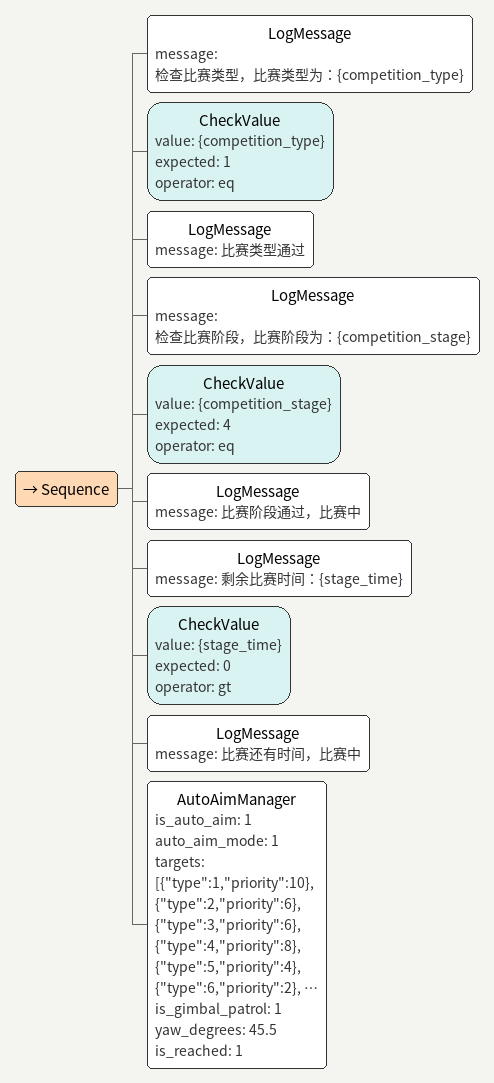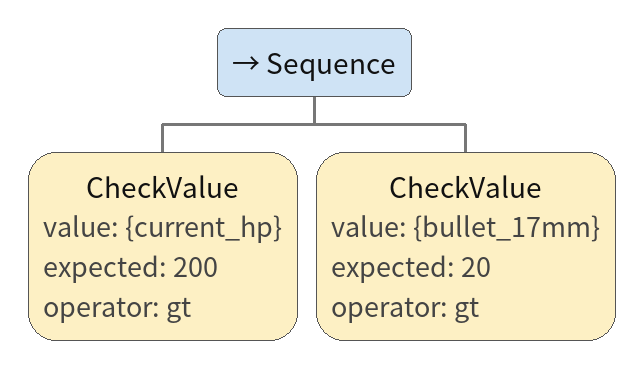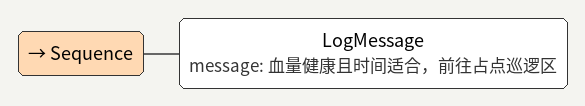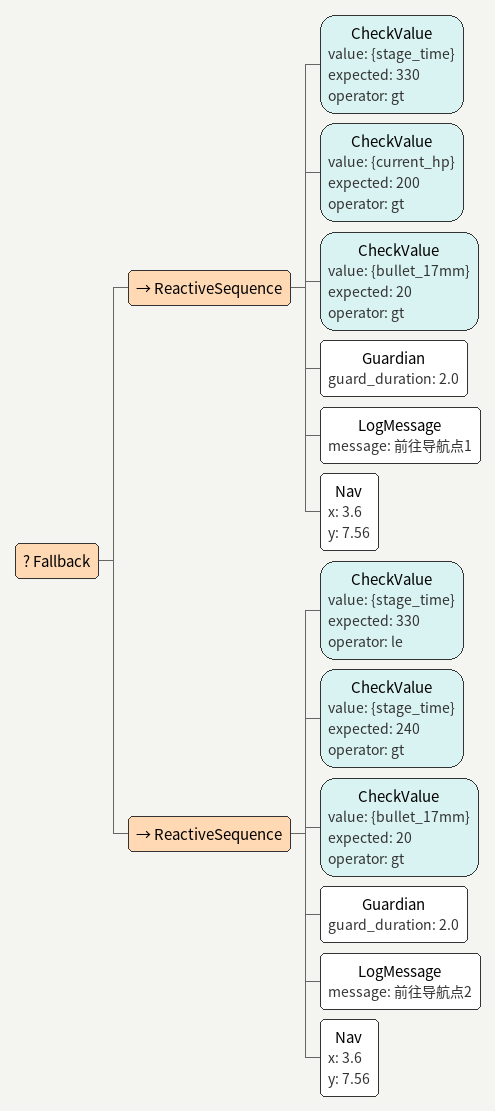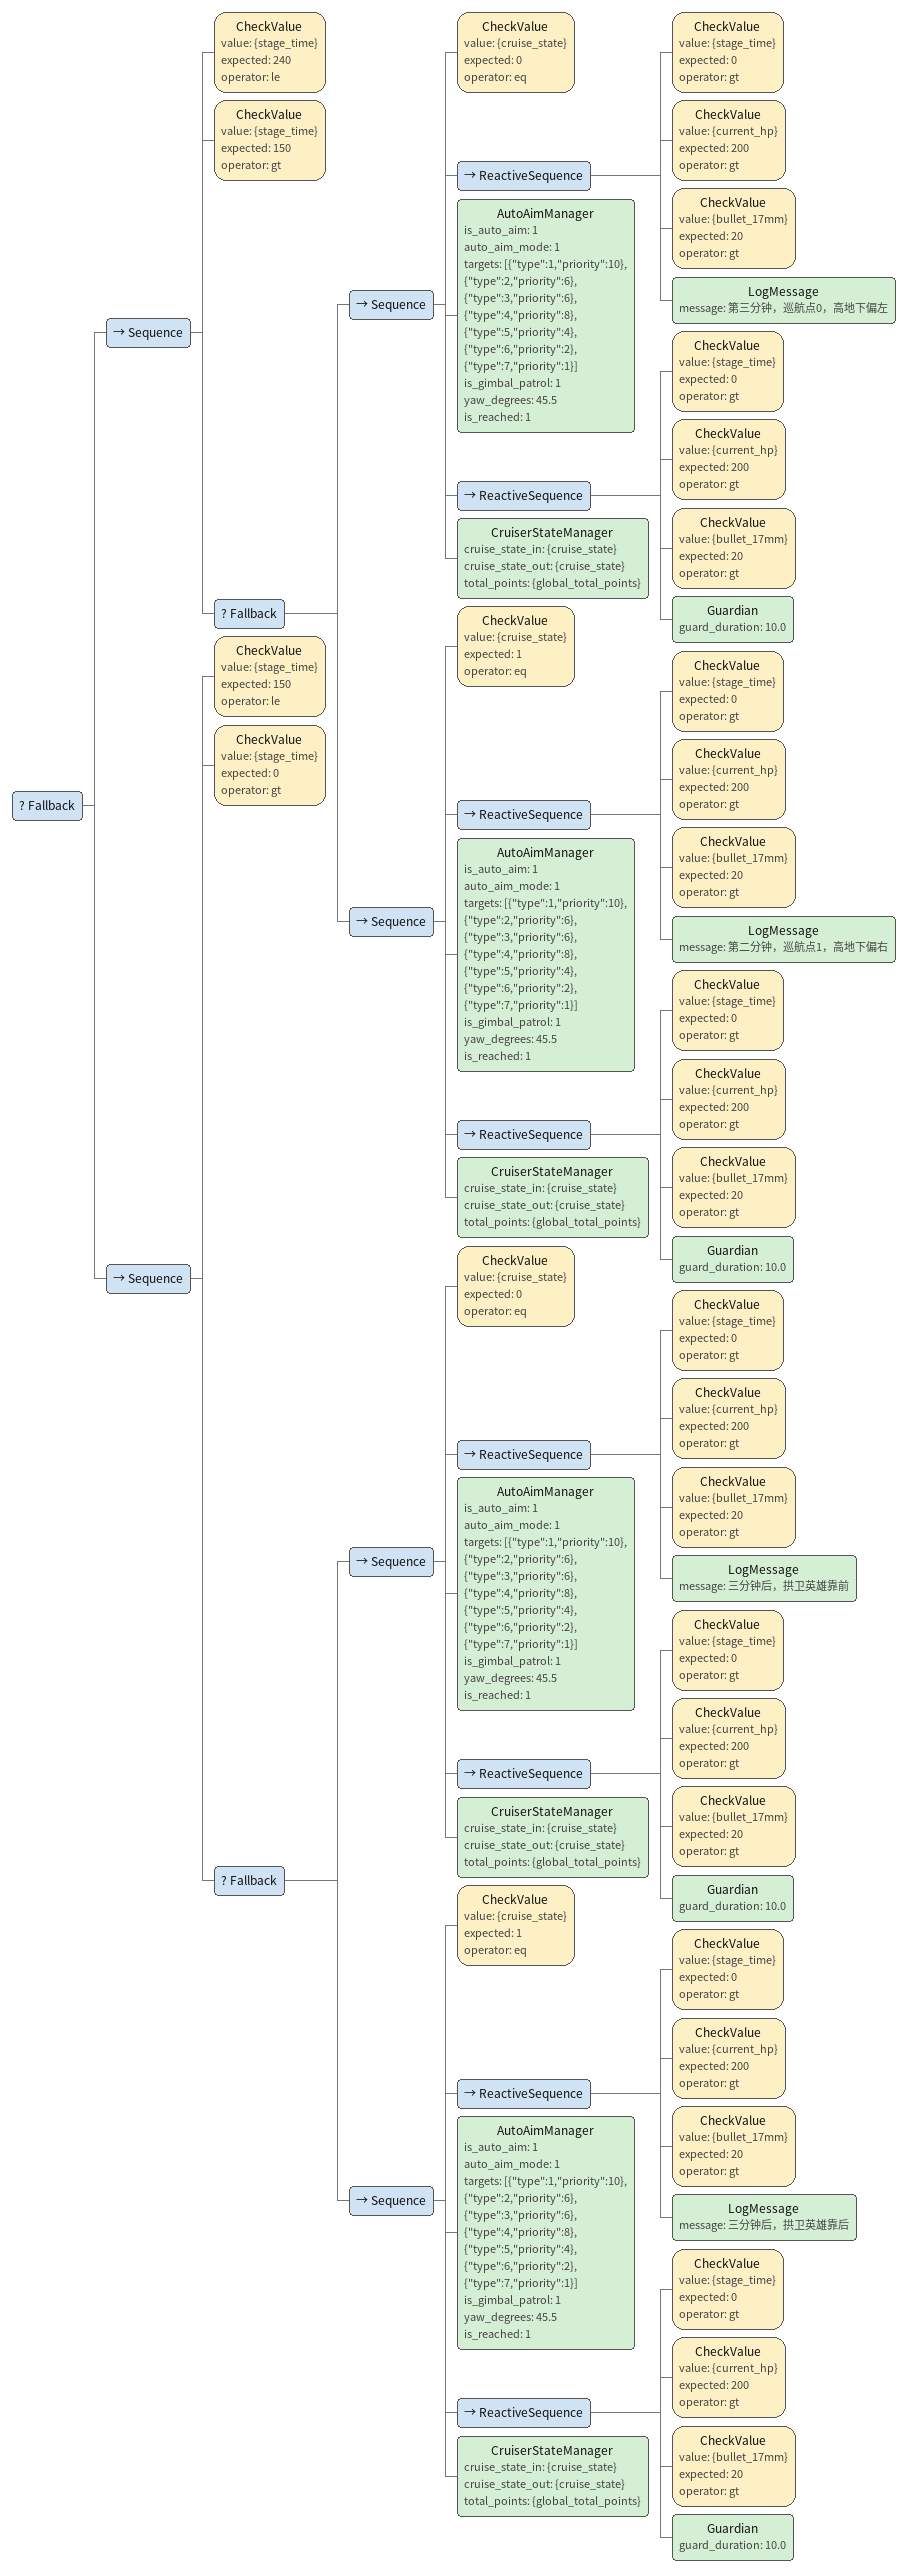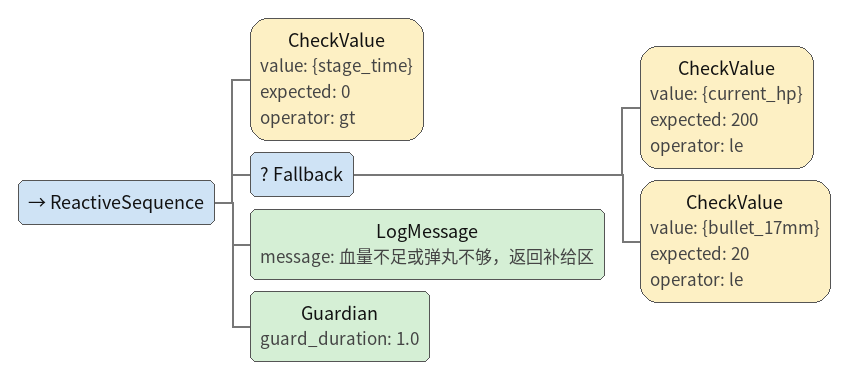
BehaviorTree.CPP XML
<Sequence>
    <!-- 比赛类型检查 -->
    <LogMessage message="检查比赛类型，比赛类型为：{competition_type}"/>
    <CheckValue value="{competition_type}" expected="1" operator="eq"/>
    <LogMessage message="比赛类型通过"/>

    <!-- 比赛阶段检查 -->
    <LogMessage message="检查比赛阶段，比赛阶段为：{competition_stage}"/>
    <CheckValue value="{competition_stage}" expected="4" operator="eq"/>
    <LogMessage message="比赛阶段通过，比赛中"/>
    <!-- 剩余时间检查 -->
    <LogMessage message="剩余比赛时间：{stage_time}"/>
    <CheckValue value="{stage_time}" expected="0" operator="gt"/>
    <LogMessage message="比赛还有时间，比赛中"/>
    <AutoAimManager is_auto_aim="1" auto_aim_mode="1" targets="[{&quot;type&quot;:1,&quot;priority&quot;:10},                                       {&quot;type&quot;:2,&quot;priority&quot;:6},                                       {&quot;type&quot;:3,&quot;priority&quot;:6},                                       {&quot;type&quot;:4,&quot;priority&quot;:8},                                       {&quot;type&quot;:5,&quot;priority&quot;:4},                                       {&quot;type&quot;:6,&quot;priority&quot;:2},                                       {&quot;type&quot;:7,&quot;priority&quot;:1}]" is_gimbal_patrol="1" yaw_degrees="45.5" is_reached="1"/>
</Sequence>

<Sequence>
    <CheckValue value="{current_hp}" expected="200" operator="gt"/>
    <CheckValue value="{bullet_17mm}" expected="20" operator="gt"/>
</Sequence>

<Sequence>
    <LogMessage message="血量健康且时间适合，前往占点巡逻区"/>
</Sequence>

<Fallback>
    <!-- 血量高 且 时间在第一分半 -->
    <ReactiveSequence>
        <CheckValue value="{stage_time}" expected="330" operator="gt"/>
        <CheckValue value="{current_hp}" expected="200" operator="gt"/>
        <CheckValue value="{bullet_17mm}" expected="20" operator="gt"/>
        <Guardian guard_duration="2.0"/>
        <LogMessage message="前往导航点1"/>
        <Nav x="3.6" y="7.56"/>
    </ReactiveSequence>

    <!-- 血量高 且 时间在第二分半 -->
    <ReactiveSequence>
        <CheckValue value="{stage_time}" expected="330" operator="le"/>
        <CheckValue value="{stage_time}" expected="240" operator="gt"/>
        <CheckValue value="{bullet_17mm}" expected="20" operator="gt"/>
        <Guardian guard_duration="2.0"/>
        <LogMessage message="前往导航点2"/>
        <Nav x="3.6" y="7.56"/>
    </ReactiveSequence>
</Fallback>

<Fallback>
    <!-- 血量高 且 时间在第三个一分半 -->
    <Sequence>
        <CheckValue value="{stage_time}" expected="240" operator="le"/>
        <CheckValue value="{stage_time}" expected="150" operator="gt"/>
        <Fallback> <!-- 状态机的每一状态检查不通过返回false就进入下一状态 -->
            <!-- 巡航点0:高地下偏左 x="2.47" y="10.6" -->
            <Sequence>
                <CheckValue value="{cruise_state}" expected="0" operator="eq"/>
                <ReactiveSequence>
                    <CheckValue value="{stage_time}" expected="0" operator="gt"/>
                    <CheckValue value="{current_hp}" expected="200" operator="gt"/>
                    <CheckValue value="{bullet_17mm}" expected="20" operator="gt"/>
                    <LogMessage message="第三分钟，巡航点0，高地下偏左"/>
                </ReactiveSequence>
                <AutoAimManager is_auto_aim="1" auto_aim_mode="1" targets="[{&quot;type&quot;:1,&quot;priority&quot;:10},                                                           {&quot;type&quot;:2,&quot;priority&quot;:6},                                                           {&quot;type&quot;:3,&quot;priority&quot;:6},                                                           {&quot;type&quot;:4,&quot;priority&quot;:8},                                                           {&quot;type&quot;:5,&quot;priority&quot;:4},                                                           {&quot;type&quot;:6,&quot;priority&quot;:2},                                                           {&quot;type&quot;:7,&quot;priority&quot;:1}]" is_gimbal_patrol="1" yaw_degrees="45.5" is_reached="1"/>
                <ReactiveSequence>
                    <CheckValue value="{stage_time}" expected="0" operator="gt"/>
                    <CheckValue value="{current_hp}" expected="200" operator="gt"/>
                    <CheckValue value="{bullet_17mm}" expected="20" operator="gt"/>
                    <Guardian guard_duration="10.0"/>
                </ReactiveSequence>
                <CruiserStateManager cruise_state_in="{cruise_state}" cruise_state_out="{cruise_state}" total_points="{global_total_points}"/>
            </Sequence>

            <!-- 巡航点1:高地下偏右 x="3.6" y="7.56" -->
            <Sequence>
                <CheckValue value="{cruise_state}" expected="1" operator="eq"/>
                <ReactiveSequence>
                    <CheckValue value="{stage_time}" expected="0" operator="gt"/>
                    <CheckValue value="{current_hp}" expected="200" operator="gt"/>
                    <CheckValue value="{bullet_17mm}" expected="20" operator="gt"/>
                    <LogMessage message="第二分钟，巡航点1，高地下偏右"/>
                </ReactiveSequence>
                <AutoAimManager is_auto_aim="1" auto_aim_mode="1" targets="[{&quot;type&quot;:1,&quot;priority&quot;:10},                                                           {&quot;type&quot;:2,&quot;priority&quot;:6},                                                           {&quot;type&quot;:3,&quot;priority&quot;:6},                                                           {&quot;type&quot;:4,&quot;priority&quot;:8},                                                           {&quot;type&quot;:5,&quot;priority&quot;:4},                                                           {&quot;type&quot;:6,&quot;priority&quot;:2},                                                           {&quot;type&quot;:7,&quot;priority&quot;:1}]" is_gimbal_patrol="1" yaw_degrees="45.5" is_reached="1"/>
                <ReactiveSequence>
                    <CheckValue value="{stage_time}" expected="0" operator="gt"/>
                    <CheckValue value="{current_hp}" expected="200" operator="gt"/>
                    <CheckValue value="{bullet_17mm}" expected="20" operator="gt"/>
                    <Guardian guard_duration="10.0"/>
                </ReactiveSequence>
                <CruiserStateManager cruise_state_in="{cruise_state}" cruise_state_out="{cruise_state}" total_points="{global_total_points}"/>
            </Sequence>
        </Fallback>
    </Sequence>

    <!-- 血量高 且 时间在第三分钟后 -->
    <Sequence>
        <CheckValue value="{stage_time}" expected="150" operator="le"/>
        <CheckValue value="{stage_time}" expected="0" operator="gt"/>
        <Fallback> <!-- 状态机的每一状态检查不通过返回false就进入下一状态 -->
            <!-- 巡航点0:拱卫英雄靠前 x="2.47" y="10.6" -->
            <Sequence>
                <CheckValue value="{cruise_state}" expected="0" operator="eq"/>
                <ReactiveSequence>
                    <CheckValue value="{stage_time}" expected="0" operator="gt"/>
                    <CheckValue value="{current_hp}" expected="200" operator="gt"/>
                    <CheckValue value="{bullet_17mm}" expected="20" operator="gt"/>
                    <LogMessage message="三分钟后，拱卫英雄靠前"/>
                </ReactiveSequence>
                <AutoAimManager is_auto_aim="1" auto_aim_mode="1" targets="[{&quot;type&quot;:1,&quot;priority&quot;:10},                                                           {&quot;type&quot;:2,&quot;priority&quot;:6},                                                           {&quot;type&quot;:3,&quot;priority&quot;:6},                                                           {&quot;type&quot;:4,&quot;priority&quot;:8},                                                           {&quot;type&quot;:5,&quot;priority&quot;:4},                                                           {&quot;type&quot;:6,&quot;priority&quot;:2},                                                           {&quot;type&quot;:7,&quot;priority&quot;:1}]" is_gimbal_patrol="1" yaw_degrees="45.5" is_reached="1"/>
                <ReactiveSequence>
                    <CheckValue value="{stage_time}" expected="0" operator="gt"/>
                    <CheckValue value="{current_hp}" expected="200" operator="gt"/>
                    <CheckValue value="{bullet_17mm}" expected="20" operator="gt"/>
                    <Guardian guard_duration="10.0"/>
                </ReactiveSequence>
                <CruiserStateManager cruise_state_in="{cruise_state}" cruise_state_out="{cruise_state}" total_points="{global_total_points}"/>
            </Sequence>

            <!-- 巡航点1:拱卫英雄靠后 x="3.6" y="7.56" -->
            <Sequence>
                <CheckValue value="{cruise_state}" expected="1" operator="eq"/>
                <ReactiveSequence>
                    <CheckValue value="{stage_time}" expected="0" operator="gt"/>
                    <CheckValue value="{current_hp}" expected="200" operator="gt"/>
                    <CheckValue value="{bullet_17mm}" expected="20" operator="gt"/>
                    <LogMessage message="三分钟后，拱卫英雄靠后"/>
                </ReactiveSequence>
                <AutoAimManager is_auto_aim="1" auto_aim_mode="1" targets="[{&quot;type&quot;:1,&quot;priority&quot;:10},                                                           {&quot;type&quot;:2,&quot;priority&quot;:6},                                                           {&quot;type&quot;:3,&quot;priority&quot;:6},                                                           {&quot;type&quot;:4,&quot;priority&quot;:8},                                                           {&quot;type&quot;:5,&quot;priority&quot;:4},                                                           {&quot;type&quot;:6,&quot;priority&quot;:2},                                                           {&quot;type&quot;:7,&quot;priority&quot;:1}]" is_gimbal_patrol="1" yaw_degrees="45.5" is_reached="1"/>
                <ReactiveSequence>
                    <CheckValue value="{stage_time}" expected="0" operator="gt"/>
                    <CheckValue value="{current_hp}" expected="200" operator="gt"/>
                    <CheckValue value="{bullet_17mm}" expected="20" operator="gt"/>
                    <Guardian guard_duration="10.0"/>
                </ReactiveSequence>
                <CruiserStateManager cruise_state_in="{cruise_state}" cruise_state_out="{cruise_state}" total_points="{global_total_points}"/>
            </Sequence>
        </Fallback>
    </Sequence>
</Fallback>

<ReactiveSequence>
  <CheckValue value="{stage_time}" expected="0" operator="gt"/>
  <Fallback> <!-- 满足血量低或没有弹丸 -->
    <CheckValue value="{current_hp}" expected="200" operator="le"/> <!-- le表示小于等于 -->
    <CheckValue value="{bullet_17mm}" expected="20" operator="le"/>
  </Fallback>
  <LogMessage message="血量不足或弹丸不够，返回补给区"/>
  <Guardian guard_duration="1.0"/>
</ReactiveSequence>
